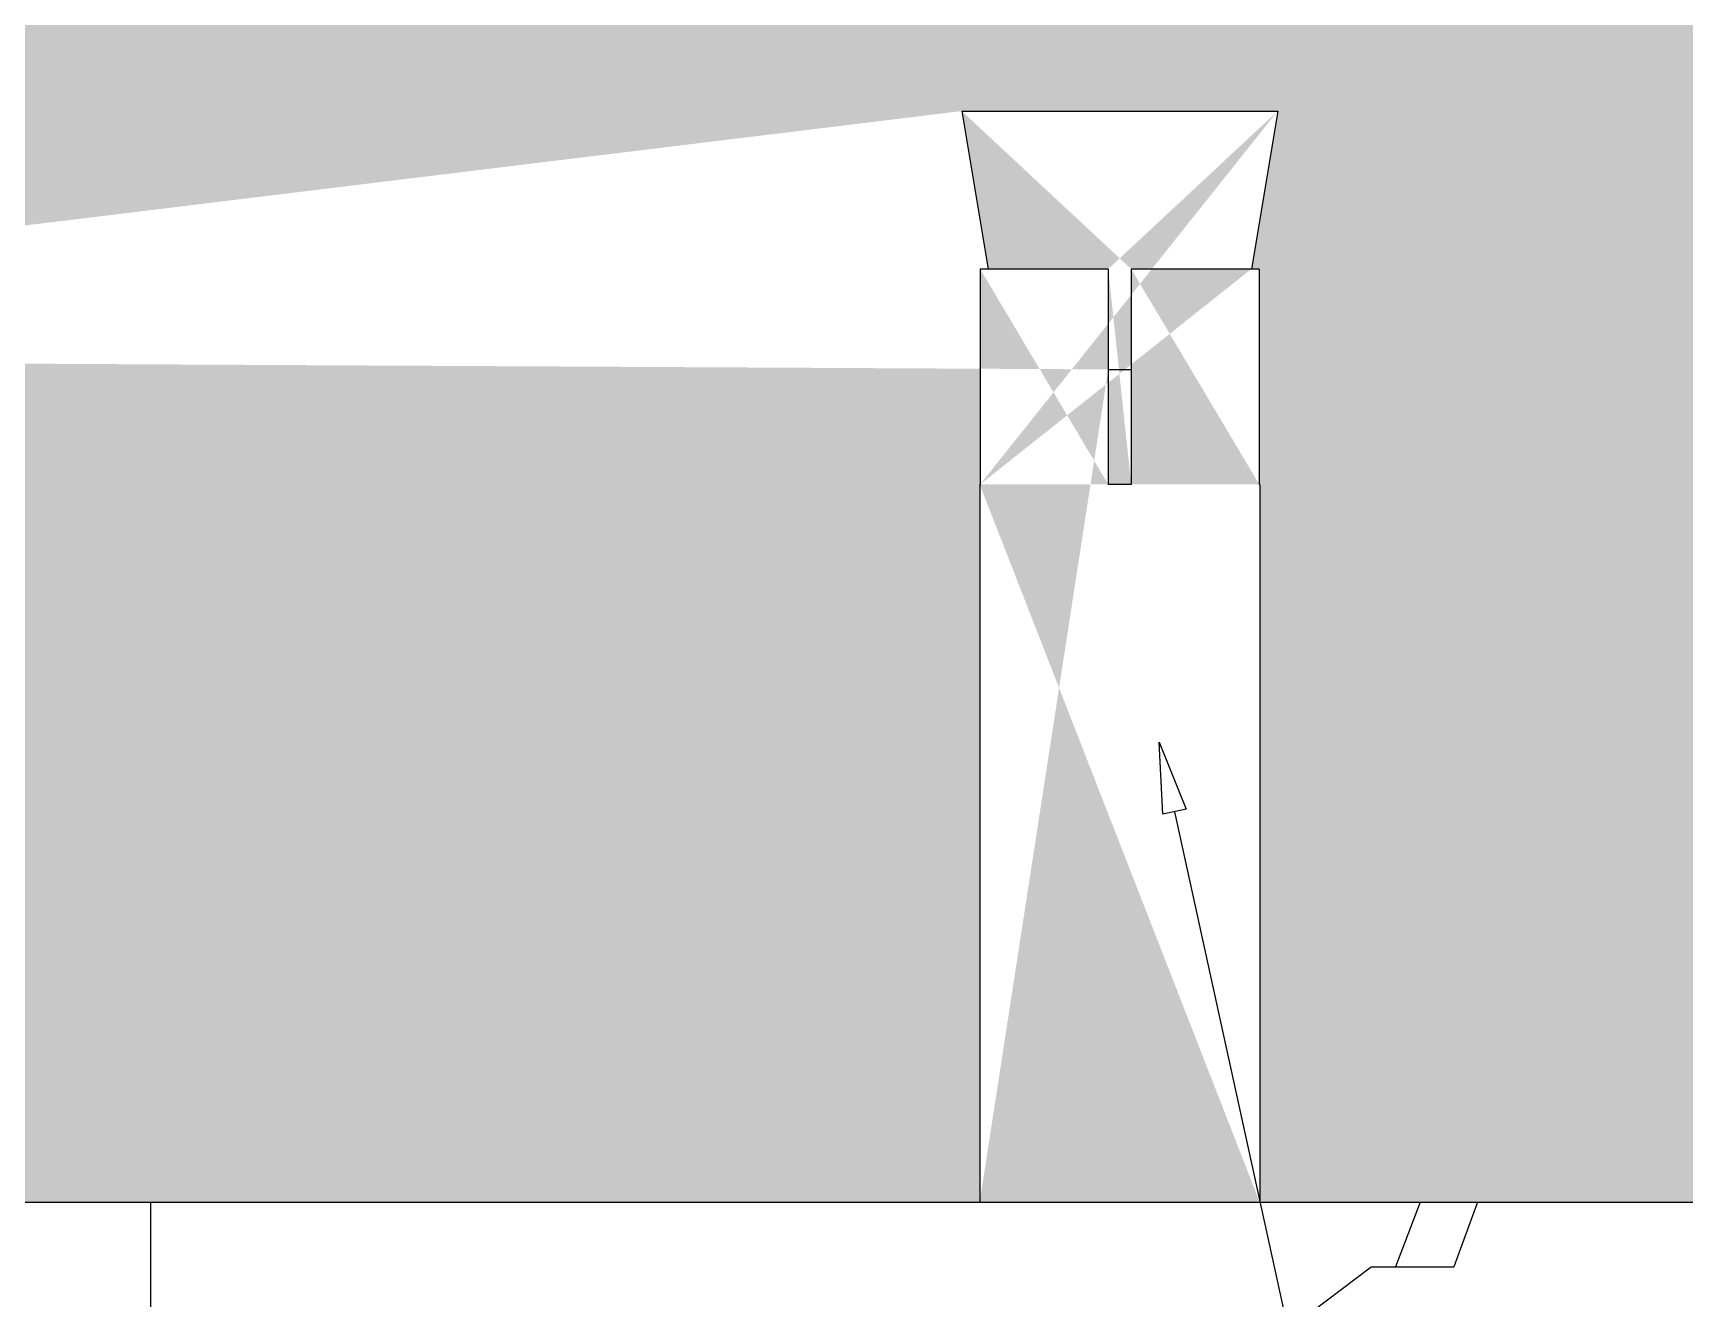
# Model space of a CAD drawing. Extents: x 69728788 to 150676229, y 20327566 to 43663798.
# Drawn here: x 75472415 to 75472938, y 20765478 to 20765879 of the extents above; entities that cross this region are included whole.
import ezdxf

# ---------------------------------------------------------------- set-up
doc = ezdxf.new("R2010")
doc.units = 0
doc.header["$LTSCALE"] = 1000
doc.header["$MEASUREMENT"] = 0
doc.layers.get('0').update_dxf_attribs({"linetype": 'CONTINUOUS'})
for name, color, linetype in [('02___PRT_ALL_AXES', 7, 'CONTINUOUS'), ('11122', 7, 'CONTINUOUS'), ('TC', 151, 'CONTINUOUS')]:
    doc.layers.add(name, color=color, linetype=linetype)

msp = doc.modelspace()

# ---------------------------------------------------------------- hatches: boundary and pattern name
at = {"layer": '11122'}
h = msp.add_hatch(dxfattribs=at)
h.set_pattern_fill('AR-CONC', color=256, scale=50, style=0)
h.set_pattern_definition([(49.99999999999999, (74975438.99106422, 21396213.6619242), (358.6300913003768, -31.37606749129756), [37.5, -412.5]), (355, (74975438.99106422, 21396213.6619242), (-69.3756668065, 376.0960668500059), [30, -330]), (100.4514, (74975468.87690422, 21396211.0472542), (289.2546908570108, 344.7197710304768), [31.87009499999981, -350.5710559999972]), (46.18420000000002, (74975438.99106422, 21396313.6619242), (533.6205243128223, -82.75950716450905), [56.24999999999991, -618.7499999999986]), (96.63559999999993, (74975483.45943671, 21396306.7652707), (467.3313527743517, 487.0589354502209), [47.80514399999973, -525.8564999999955]), (351.1842, (74975438.99106422, 21396313.6619242), (467.3309725668136, 487.0593004626623), [45.00000000000001, -495.0000000000001]), (21, (74975488.99106422, 21396288.6619242), (298.4535260592309, -201.3094453326694), [37.5, -412.5]), (326.0000000000001, (74975488.99106422, 21396288.6619242), (121.6576659607909, 362.5750225234265), [30, -330]), (71.4514, (74975513.86218072, 21396271.8861212), (420.111314290745, 161.2652483549762), [31.87009500000001, -350.571056]), (37.50000000000001, (74975438.99106422, 21396213.6619242), (6.079927658645335, 166.4469269156558), [0, -326, 0, -335, 0, -331.25]), (7.500000000000001, (74975438.99106422, 21396213.6619242), (131.5347687210743, 197.2058559411801), [0, -191, 0, -318.5, 0, -126.25]), (327.5, (74975327.49106422, 21396213.6619242), (266.9112180862045, -11.2774358671899), [0, -125, 0, -390, 0, -517.5]), (317.5, (74975277.49106422, 21396213.6619242), (291.5930846711931, 50.05249116615882), [0, -162.5, 0, -259, 0, -367.5])])
h.paths.add_polyline_path([(75463445.35753947, 20765832.11457536), (75463061.07016885, 20765915.47502888), (75463246.19542468, 20765987.10422389), (75463246.19542468, 20766227.99058033), (75473337.87961476, 20766227.99058033), (75473337.87961476, 20765987.1042239), (75473152.75435893, 20765915.47502888), (75473537.04172955, 20765832.11457536), (75473337.87961476, 20765778.80968478), (75473337.87961476, 20765508.86862912), (75463246.19542468, 20765508.86862911), (75463246.19542468, 20765778.80968478)])
edge = h.paths.add_edge_path(flags=16)
edge.add_line((75466664.13527037, 20765855.19796672), (75466655.78083462, 20765805.07135207))
edge.add_line((75466664.13527037, 20765855.19796672), (75466563.88204107, 20765855.19796672))
edge.add_line((75466617.65422769, 20765805.07135207), (75466658.28924966, 20765805.07135207))
edge.add_line((75466569.72806178, 20765805.07135207), (75466610.36308375, 20765805.07135207))
edge.add_line((75466617.65422769, 20765773.17259729), (75466610.36308375, 20765773.17259729))
edge.add_line((75466658.28924966, 20765736.71687754), (75466658.43906416, 20765736.71687754))
edge.add_line((75466610.36308375, 20765736.71687754), (75466617.65422769, 20765736.71687754))
edge.add_line((75466569.57824728, 20765736.71687754), (75466569.72806178, 20765736.71687754))
edge.add_line((75466563.88204107, 20765855.19796672), (75466572.23647687, 20765805.07135207))
edge.add_line((75466569.57824728, 20765736.71687754), (75466569.57824728, 20765508.86862912))
edge.add_line((75466569.72806178, 20765805.07135207), (75466569.72806178, 20765736.71687754))
edge.add_line((75466610.36308375, 20765805.07135207), (75466610.36308375, 20765736.71687754))
edge.add_line((75466617.65422769, 20765805.07135207), (75466617.65422769, 20765736.71687754))
edge.add_line((75466658.28924966, 20765805.07135207), (75466658.28924966, 20765736.71687754))
edge.add_line((75466658.43906416, 20765736.71687754), (75466658.43906416, 20765508.86862912))
edge.add_line((75466084.13870972, 20765855.19796672), (75466092.49314548, 20765805.07135207))
edge.add_line((75466084.13870972, 20765855.19796672), (75466184.39193903, 20765855.19796672))
edge.add_line((75466130.6197524, 20765805.07135207), (75466089.98473044, 20765805.07135207))
edge.add_line((75466178.54591832, 20765805.07135207), (75466137.91089636, 20765805.07135207))
edge.add_line((75466130.6197524, 20765773.17259729), (75466137.91089636, 20765773.17259729))
edge.add_line((75466089.98473044, 20765736.71687754), (75466089.83491594, 20765736.71687754))
edge.add_line((75466137.91089636, 20765736.71687754), (75466130.6197524, 20765736.71687754))
edge.add_line((75466178.69573282, 20765736.71687754), (75466178.54591832, 20765736.71687754))
edge.add_line((75466184.39193903, 20765855.19796672), (75466176.03750323, 20765805.07135207))
edge.add_line((75466178.69573282, 20765736.71687754), (75466178.69573282, 20765508.86862912))
edge.add_line((75466178.54591832, 20765805.07135207), (75466178.54591832, 20765736.71687754))
edge.add_line((75466137.91089636, 20765805.07135207), (75466137.91089636, 20765736.71687754))
edge.add_line((75466130.6197524, 20765805.07135207), (75466130.6197524, 20765736.71687754))
edge.add_line((75466089.98473044, 20765805.07135207), (75466089.98473044, 20765736.71687754))
edge.add_line((75466089.83491594, 20765736.71687754), (75466089.83491594, 20765508.86862912))
edge.add_line((75470452.35123233, 20765855.19796672), (75470443.99679658, 20765805.07135207))
edge.add_line((75470452.35123233, 20765855.19796672), (75470352.09800303, 20765855.19796672))
edge.add_line((75470405.87018967, 20765805.07135207), (75470446.50521162, 20765805.07135207))
edge.add_line((75470357.94402374, 20765805.07135207), (75470398.57904571, 20765805.07135207))
edge.add_line((75470405.87018967, 20765773.17259729), (75470398.57904571, 20765773.17259729))
edge.add_line((75470446.50521162, 20765736.71687754), (75470446.65502612, 20765736.71687754))
edge.add_line((75470398.57904571, 20765736.71687754), (75470405.87018967, 20765736.71687754))
edge.add_line((75470357.79420924, 20765736.71687754), (75470357.94402374, 20765736.71687754))
edge.add_line((75470352.09800303, 20765855.19796672), (75470360.45243883, 20765805.07135207))
edge.add_line((75470357.79420924, 20765736.71687754), (75470357.79420924, 20765508.86862912))
edge.add_line((75470357.94402374, 20765805.07135207), (75470357.94402374, 20765736.71687754))
edge.add_line((75470398.57904571, 20765805.07135207), (75470398.57904571, 20765736.71687754))
edge.add_line((75470405.87018967, 20765805.07135207), (75470405.87018967, 20765736.71687754))
edge.add_line((75470446.50521162, 20765805.07135207), (75470446.50521162, 20765736.71687754))
edge.add_line((75470446.65502612, 20765736.71687754), (75470446.65502612, 20765508.86862912))
edge.add_line((75469872.35467169, 20765855.19796672), (75469880.70910744, 20765805.07135207))
edge.add_line((75469872.35467169, 20765855.19796672), (75469972.60790099, 20765855.19796672))
edge.add_line((75469918.83571437, 20765805.07135207), (75469878.20069242, 20765805.07135207))
edge.add_line((75469966.76188028, 20765805.07135207), (75469926.12685832, 20765805.07135207))
edge.add_line((75469918.83571437, 20765773.17259729), (75469926.12685832, 20765773.17259729))
edge.add_line((75469878.20069242, 20765736.71687754), (75469878.0508779, 20765736.71687754))
edge.add_line((75469926.12685832, 20765736.71687754), (75469918.83571437, 20765736.71687754))
edge.add_line((75469966.91169478, 20765736.71687754), (75469966.76188028, 20765736.71687754))
edge.add_line((75469972.60790099, 20765855.19796672), (75469964.25346519, 20765805.07135207))
edge.add_line((75469966.91169478, 20765736.71687754), (75469966.91169478, 20765508.86862912))
edge.add_line((75469966.76188028, 20765805.07135207), (75469966.76188028, 20765736.71687754))
edge.add_line((75469926.12685832, 20765805.07135207), (75469926.12685832, 20765736.71687754))
edge.add_line((75469918.83571437, 20765805.07135207), (75469918.83571437, 20765736.71687754))
edge.add_line((75469878.20069242, 20765805.07135207), (75469878.20069242, 20765736.71687754))
edge.add_line((75469878.0508779, 20765736.71687754), (75469878.0508779, 20765508.86862912))
edge.add_line((75472708.74893875, 20765854.67023202), (75472808.84940276, 20765854.67023202))
edge.add_line((75472755.15915388, 20765804.62000002), (75472714.58605134, 20765804.62000002))
edge.add_line((75472803.01229016, 20765804.62000002), (75472762.43918763, 20765804.62000002))
edge.add_line((75472708.74893875, 20765854.67023202), (75472717.09064409, 20765804.62000002))
edge.add_line((75472803.01229016, 20765804.62000002), (75472803.01229016, 20765736.36968366))
edge.add_line((75472762.43918763, 20765804.62000002), (75472762.43918763, 20765736.36968366))
edge.add_line((75472755.15915388, 20765804.62000002), (75472755.15915388, 20765736.36968366))
edge.add_line((75472714.58605134, 20765804.62000002), (75472714.58605134, 20765736.36968366))
edge.add_line((75472808.84940276, 20765854.67023202), (75472800.50769742, 20765804.62000002))
edge.add_line((75472714.58605134, 20765736.36968366), (75472714.43646511, 20765736.36968366))
edge.add_line((75472762.43918763, 20765736.36968366), (75472755.15915388, 20765736.36968366))
edge.add_line((75472803.1618764, 20765736.36968366), (75472803.01229016, 20765736.36968366))
edge.add_line((75472803.1618764, 20765736.36968366), (75472803.1618764, 20765508.86862912))
edge.add_line((75472714.43646511, 20765736.36968366), (75472714.43646511, 20765508.86862912))
edge.add_line((75472755.15915388, 20765772.76985238), (75472762.43918763, 20765772.76985238))

# ---------------------------------------------------------------- linework, layer by layer
at = {"color": 0, "linetype": 'Continuous'}
for p, q in [((75472714.58605134, 20765804.62000002), (75472714.58605134, 20765736.36968366)), ((75472755.15915388, 20765804.62000002), (75472714.58605134, 20765804.62000002)), ((75472755.15915388, 20765804.62000002), (75472755.15915388, 20765736.36968366)), ((75472762.43918763, 20765804.62000002), (75472762.43918763, 20765736.36968366)), ((75472803.01229016, 20765804.62000002), (75472762.43918763, 20765804.62000002)), ((75472803.01229016, 20765804.62000002), (75472803.01229016, 20765736.36968366)), ((75472714.43646511, 20765736.36968366), (75472714.43646511, 20765508.86862912)), ((75472714.58605134, 20765736.36968366), (75472714.43646511, 20765736.36968366)), ((75472762.43918763, 20765736.36968366), (75472755.15915388, 20765736.36968366)), ((75472803.1618764, 20765736.36968366), (75472803.01229016, 20765736.36968366)), ((75472803.1618764, 20765736.36968366), (75472803.1618764, 20765508.86862912)), ((75472451.6727471, 20765508.86862912), (75472451.6727471, 20765310.94271166)), ((75472451.6727471, 20765508.86862912), (75472872.13913578, 20765508.86862912)), ((75472853.9714584, 20765508.86862912), (75472846.1515782, 20765488.3935342)), ((75472872.1411805, 20765508.86862912), (75472864.68885541, 20765488.3935342)), ((75472542.78488079, 20765265.52649931), (75472838.42453985, 20765488.3935342)), ((75472838.42453985, 20765488.3935342), (75472864.68669115, 20765488.3935342))]:
    msp.add_line(p, q, dxfattribs=at)
at = {"color": 4}
msp.add_lwpolyline([(75472772.49339253, 20765631.83068008), (75472771.34134577, 20765654.67922642), (75472779.84145908, 20765633.43937343)], close=True, dxfattribs=at)
msp.add_lwpolyline([(75472776.16742581, 20765632.63502676), (75472876.68840256, 20765173.48298991)], dxfattribs=at)
at = {"layer": '02___PRT_ALL_AXES', "color": 0, "linetype": 'Continuous'}
for p, q in [((75472708.74893875, 20765854.67023202), (75472717.09064409, 20765804.62000002)), ((75472708.74893875, 20765854.67023202), (75472808.84940276, 20765854.67023202)), ((75472808.84940276, 20765854.67023202), (75472800.50769742, 20765804.62000002)), ((75472755.15915388, 20765772.76985238), (75472762.43918763, 20765772.76985238))]:
    msp.add_line(p, q, dxfattribs=at)
at = {"layer": 'TC', "color": 0}
msp.add_lwpolyline([(75463246.19542468, 20765508.86862911), (75473337.87961476, 20765508.86862912)], dxfattribs=at)

doc.saveas('drawing.dxf')
